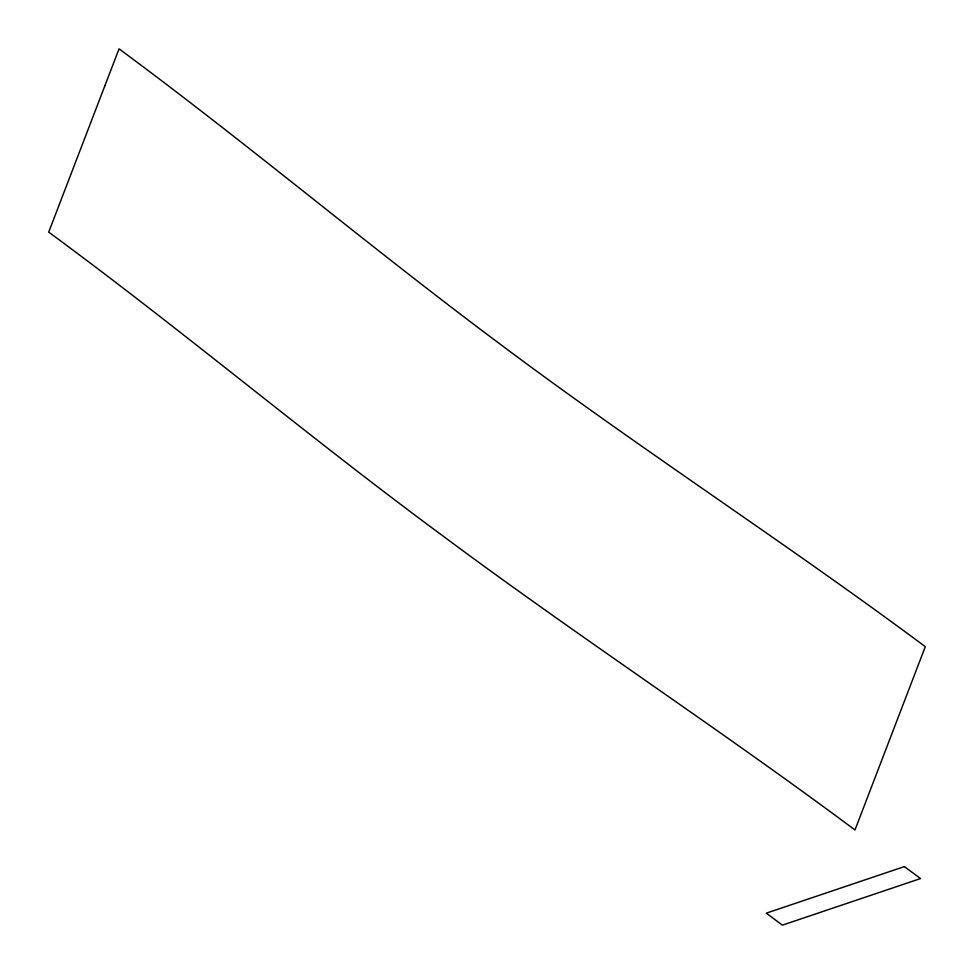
<?xml version="1.0" encoding="UTF-8"?>
<svg xmlns="http://www.w3.org/2000/svg" width="974" height="974" viewBox="0 0 974 974"><rect width="100%" height="100%" fill="white"/><g stroke="black" fill="none" stroke-linecap="round" stroke-linejoin="round"><path stroke-width="1.46" d="M104.985 85.505L48.7 232.129C181.895 329.955 308.295 436.644 441.283 534.738C577.168 635.961 719.116 728.735 854.989 829.97L925.3 646.663C783.814 541.422 635.389 445.861 494.439 339.865C367.575 245.095 246.446 142.898 119.047 48.858L104.985 85.505M904.383 866.592L766.27 913.174L782.414 925.142L920.527 878.56L904.383 866.592"/></g></svg>
